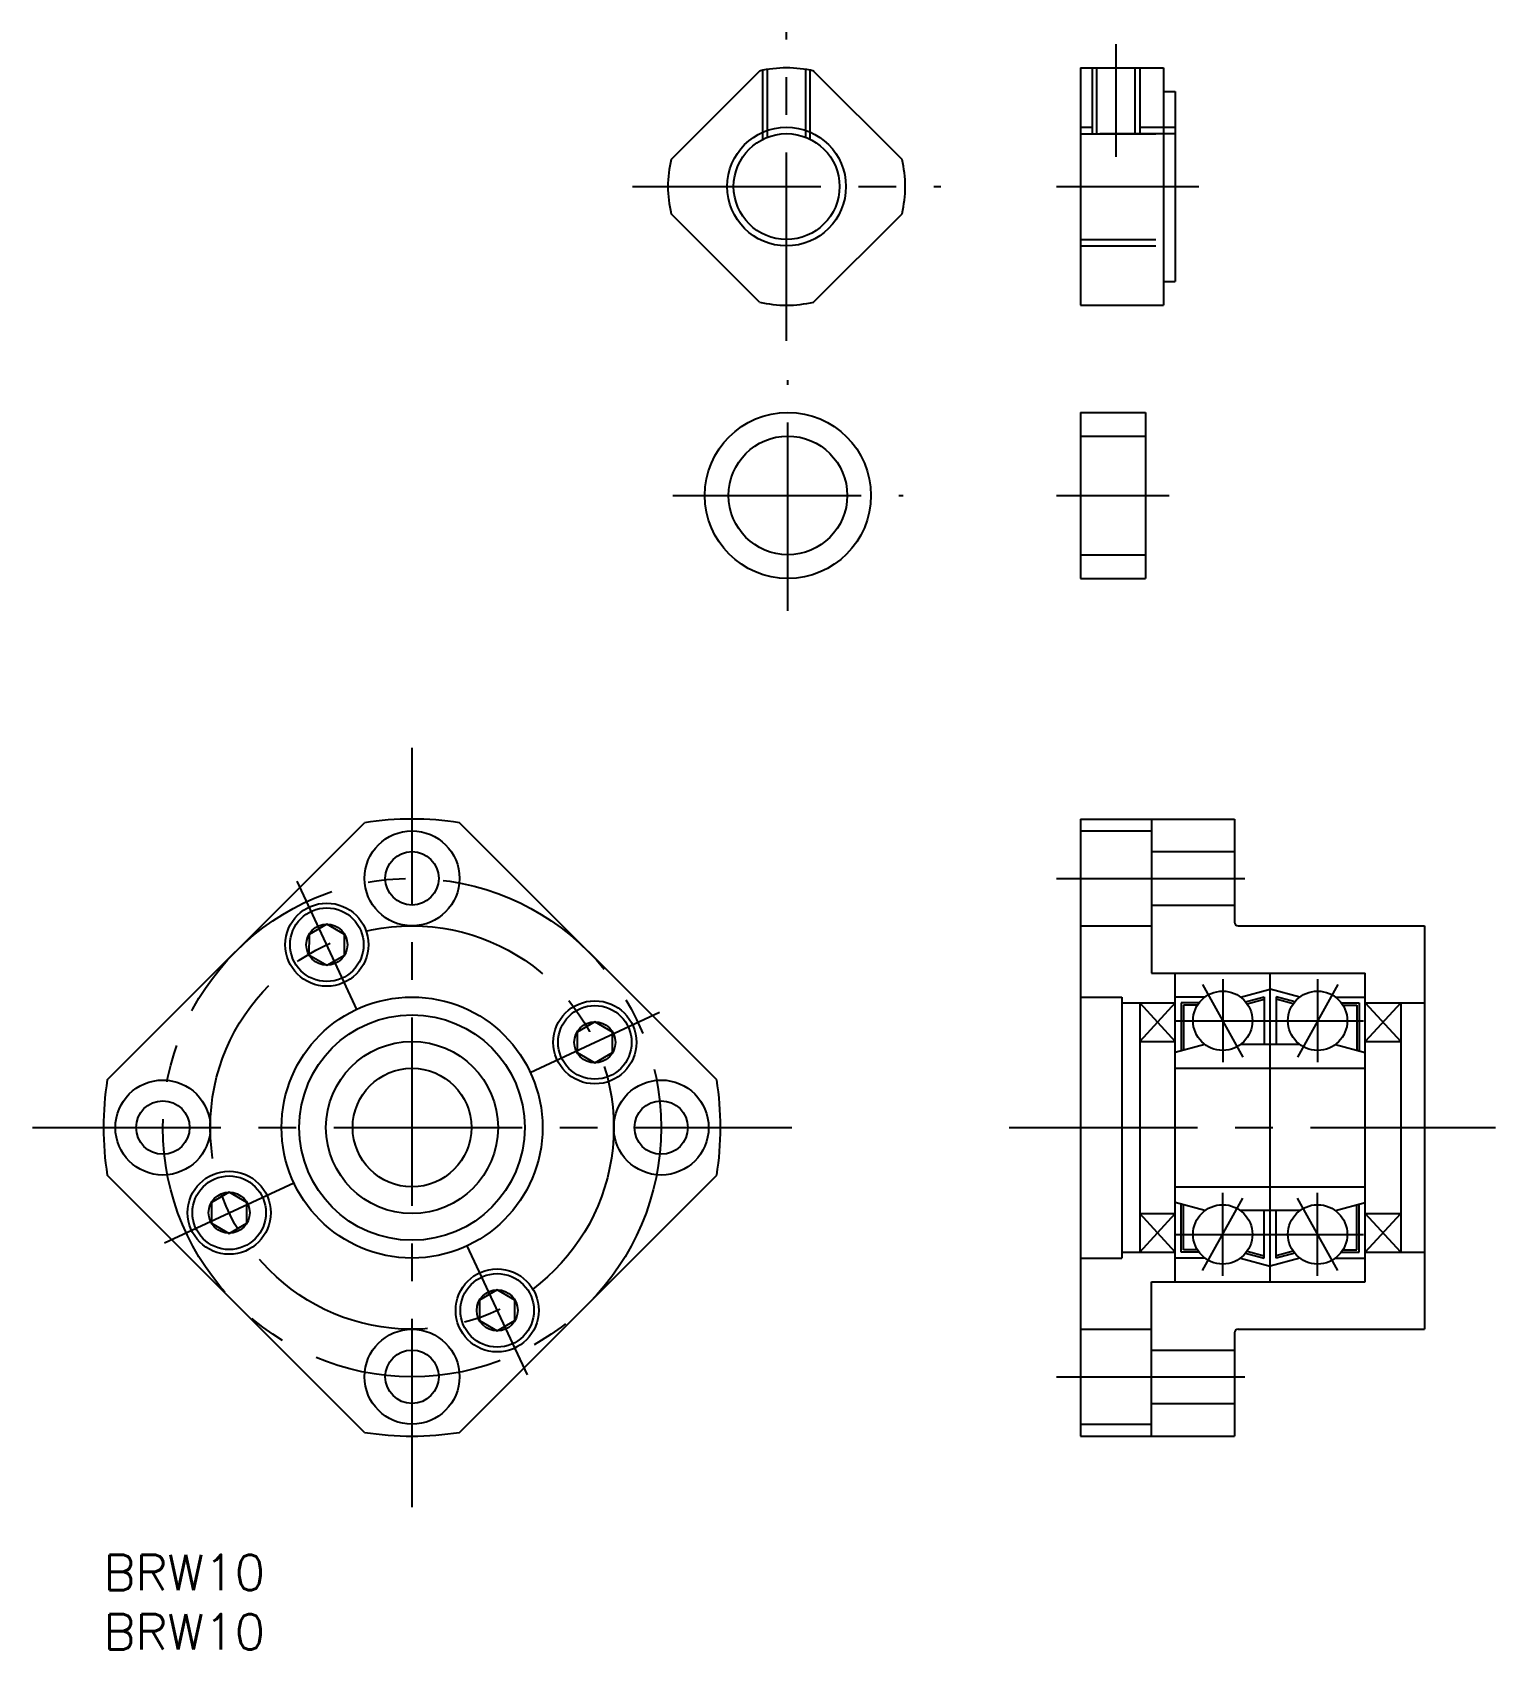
# Model space of a CAD drawing. Extents: x -6 to 117, y -8 to 128.
import ezdxf

# ---------------------------------------------------------------- set-up
doc = ezdxf.new("R2010")
doc.units = 0
doc.header["$LTSCALE"] = 0.5
doc.linetypes.add('CENTER', pattern=[50.8, 31.75, -6.35, 6.35, -6.35])
doc.linetypes.add('DASHED', pattern=[19.05, 12.7, -6.35])
for name, color, linetype in [('MSM_CENTER', 1, 'CENTER'), ('MSM_CONTINUOUS', 7, 'CONTINUOUS'), ('MSM_DASHED', 4, 'DASHED'), ('MSM_NARROW', 5, 'CONTINUOUS'), ('MSM_PART_NUMBER', 7, 'CONTINUOUS')]:
    doc.layers.add(name, color=color, linetype=linetype)
doc.styles.get("Standard").update_dxf_attribs({"font": 'txt.shx', "height": 3, "bigfont": 'bigfont.shx'})

# ---------------------------------------------------------------- blocks, each defined once
blk = doc.blocks.new('*U5')
at = {"layer": 'MSM_PART_NUMBER'}
blk.add_text('BRW10', height=3, dxfattribs=at).set_placement((0, -3))
blk = doc.blocks.new('*U6')
at = {"layer": 'MSM_PART_NUMBER'}
blk.add_text('BRW10', height=3, dxfattribs=at).set_placement((0, -8))

msp = doc.modelspace()

# ---------------------------------------------------------------- linework, layer by layer
at = {"layer": 'MSM_CENTER'}
for p, q in [((57.57, 102.3), (57.57, 128.3)), ((85.33, 127.3), (85.33, 117.8)), ((44.57, 115.3), (70.57, 115.3)), ((80.33, 115.3), (92.33, 115.3)), ((57.68, 79.55), (57.68, 98.98)), ((47.97, 89.27), (67.39, 89.27)), ((80.33, 89.27), (89.83, 89.27)), ((26, 4), (26, 68)), ((21.39, 45.89), (16.32, 56.77)), ((80.33, 57), (97.33, 57)), ((92.63, 48.06), (96.03, 41.94)), ((94.33, 48.5), (94.33, 41.5)), ((104.03, 48.06), (100.63, 41.94)), ((102.33, 48.5), (102.33, 41.5)), ((35.97, 40.65), (46.85, 45.72)), ((90.33, 45), (106.33, 45)), ((-6, 36), (58, 36)), ((76.33, 36), (117.33, 36)), ((5.15, 26.28), (16.03, 31.35)), ((92.63, 23.94), (96.03, 30.06)), ((94.33, 23.5), (94.33, 30.5)), ((104.03, 23.94), (100.63, 30.06)), ((102.33, 23.5), (102.33, 30.5)), ((35.72, 15.15), (30.65, 26.03)), ((90.33, 27), (106.33, 27)), ((80.33, 15), (97.33, 15))]:
    msp.add_line(p, q, dxfattribs=at)
for radius in [21, 17]:
    msp.add_circle((26, 36), radius, dxfattribs=at)
at = {"layer": 'MSM_CONTINUOUS'}
for p, q in [((47.83, 117.58), (55.28, 125.03)), ((67.3, 117.58), (59.85, 125.03)), ((82.33, 125.3), (89.33, 125.3)), ((82.33, 125.3), (82.33, 105.3)), ((89.33, 125.3), (89.33, 105.3)), ((89.33, 123.3), (90.33, 123.3)), ((90.33, 123.3), (90.33, 107.3)), ((55.28, 105.56), (47.83, 113.01)), ((59.85, 105.56), (67.3, 113.01)), ((89.33, 107.3), (90.33, 107.3)), ((82.33, 105.3), (89.33, 105.3)), ((82.33, 96.27), (87.83, 96.27)), ((82.33, 96.27), (82.33, 82.27)), ((87.83, 96.27), (87.83, 82.27)), ((82.33, 82.27), (87.83, 82.27)), ((0.31, 40.01), (21.99, 61.69)), ((51.69, 40.01), (30.01, 61.69)), ((82.33, 62), (95.33, 62)), ((82.33, 62), (82.33, 10)), ((88.33, 62), (88.33, 49)), ((95.33, 62), (95.33, 53.3)), ((82.33, 61), (88.33, 61)), ((88.33, 59.25), (95.33, 59.25)), ((88.33, 54.75), (95.33, 54.75)), ((17.32, 52.28), (17.31, 50.55)), ((18.82, 53.14), (17.32, 52.28)), ((20.32, 52.27), (18.82, 53.14)), ((20.31, 50.54), (20.32, 52.27)), ((82.33, 53), (88.33, 53)), ((95.63, 53), (111.33, 53)), ((111.33, 53), (111.33, 19)), ((17.31, 50.55), (18.81, 49.68)), ((18.81, 49.68), (20.31, 50.54)), ((88.33, 49), (106.33, 49)), ((90.33, 23), (90.33, 49)), ((98.33, 23), (98.33, 49)), ((106.33, 23), (106.33, 49)), ((82.33, 47), (85.83, 47)), ((85.83, 47), (85.83, 25)), ((85.83, 46.5), (90.33, 46.5)), ((87.33, 46.5), (87.33, 25.5)), ((92.83, 47), (90.33, 47)), ((90.83, 46.5), (90.83, 42.46)), ((92.33, 46.5), (90.83, 46.5)), ((95.83, 47), (98.33, 47.67)), ((96.26, 46.6), (97.83, 47.02)), ((96.39, 46.42), (97.83, 46.81)), ((97.83, 47.02), (97.83, 43)), ((100.83, 47), (98.33, 47.67)), ((98.83, 47.02), (98.83, 43)), ((100.41, 46.6), (98.83, 47.02)), ((100.28, 46.42), (98.83, 46.81)), ((103.83, 47), (106.33, 47)), ((104.33, 46.5), (105.83, 46.5)), ((105.83, 46.5), (105.83, 42.46)), ((106.33, 46.5), (111.33, 46.5)), ((109.33, 46.5), (109.33, 25.5)), ((91.03, 46.3), (91.03, 42.52)), ((92.2, 46.3), (91.03, 46.3)), ((104.47, 46.3), (105.63, 46.3)), ((105.63, 46.3), (105.63, 42.52)), ((41.41, 44.92), (39.91, 44.05)), ((39.91, 44.05), (39.91, 42.32)), ((42.91, 44.05), (41.41, 44.92)), ((42.91, 42.32), (42.91, 44.05)), ((39.91, 42.32), (41.41, 41.45)), ((41.41, 41.45), (42.91, 42.32)), ((87.33, 43.25), (90.33, 43.25)), ((92.83, 43), (90.33, 42.33)), ((100.83, 43), (95.83, 43)), ((103.83, 43), (106.33, 42.33)), ((106.33, 43.25), (109.33, 43.25)), ((90.33, 41), (106.33, 41)), ((21.99, 10.31), (0.31, 31.99)), ((30.01, 10.31), (51.69, 31.99)), ((10.59, 30.55), (9.09, 29.68)), ((12.09, 29.68), (10.59, 30.55)), ((90.33, 31), (106.33, 31)), ((9.09, 29.68), (9.09, 27.95)), ((12.09, 27.95), (12.09, 29.68)), ((87.33, 28.75), (90.33, 28.75)), ((92.83, 29), (90.33, 29.67)), ((90.83, 25.5), (90.83, 29.54)), ((91.03, 25.7), (91.03, 29.48)), ((100.83, 29), (95.83, 29)), ((97.83, 24.98), (97.83, 29)), ((98.83, 24.98), (98.83, 29)), ((103.83, 29), (106.33, 29.67)), ((105.63, 25.7), (105.63, 29.48)), ((105.83, 25.5), (105.83, 29.54)), ((106.33, 28.75), (109.33, 28.75)), ((9.09, 27.95), (10.59, 27.08)), ((10.59, 27.08), (12.09, 27.95)), ((82.33, 25), (85.83, 25)), ((85.83, 25.5), (90.33, 25.5)), ((92.83, 25), (90.33, 25)), ((92.33, 25.5), (90.83, 25.5)), ((92.2, 25.7), (91.03, 25.7)), ((95.83, 25), (98.33, 24.33)), ((96.26, 25.4), (97.83, 24.98)), ((96.39, 25.58), (97.83, 25.19)), ((100.83, 25), (98.33, 24.33)), ((100.28, 25.58), (98.83, 25.19)), ((100.41, 25.4), (98.83, 24.98)), ((103.83, 25), (106.33, 25)), ((104.33, 25.5), (105.83, 25.5)), ((104.47, 25.7), (105.63, 25.7)), ((106.33, 25.5), (111.33, 25.5)), ((33.18, 22.32), (31.68, 21.46)), ((34.68, 21.46), (33.18, 22.32)), ((88.33, 23), (106.33, 23)), ((88.33, 10), (88.33, 23)), ((31.68, 21.46), (31.68, 19.73)), ((34.68, 19.73), (34.68, 21.46)), ((31.68, 19.73), (33.18, 18.86)), ((33.18, 18.86), (34.68, 19.73)), ((82.33, 19), (88.33, 19)), ((95.33, 18.7), (95.33, 10)), ((95.63, 19), (111.33, 19)), ((88.33, 17.25), (95.33, 17.25)), ((88.33, 12.75), (95.33, 12.75)), ((82.33, 11), (88.33, 11)), ((82.33, 10), (95.33, 10))]:
    msp.add_line(p, q, dxfattribs=at)
for centre, radius in [((57.57, 115.3), 4.46), ((57.68, 89.27), 7), ((57.68, 89.27), 5), ((26, 57), 4), ((26, 57), 2.25), ((18.82, 51.41), 3.5), ((18.82, 51.41), 3.1), ((18.82, 51.41), 1.73), ((26, 36), 11), ((41.41, 43.18), 3.5), ((94.33, 45), 2.5), ((102.33, 45), 2.5), ((26, 36), 9.5), ((41.41, 43.18), 3.1), ((41.41, 43.18), 1.73), ((26, 36), 7.25), ((26, 36), 5), ((5, 36), 4), ((47, 36), 4), ((5, 36), 2.25), ((47, 36), 2.25), ((10.59, 28.82), 3.5), ((10.59, 28.82), 3.1), ((10.59, 28.82), 1.73), ((94.33, 27), 2.5), ((102.33, 27), 2.5), ((33.18, 20.59), 3.5), ((33.18, 20.59), 3.1), ((33.18, 20.59), 1.73), ((26, 15), 4), ((26, 15), 2.25)]:
    msp.add_circle(centre, radius, dxfattribs=at)
for centre, radius, start, end in [((57.57, 115.3), 10, 76.7883, 103.2117), ((57.57, 115.3), 10, 166.7883, 193.2117), ((57.57, 115.3), 10, 346.7883, 13.2117), ((57.57, 115.3), 10, 256.7883, 283.2117), ((26, 36), 26, 81.1289, 98.8711), ((95.63, 53.3), 0.3, 180, 270), ((26, 36), 26, 171.1289, 188.8711), ((26, 36), 26, 351.1289, 8.8711), ((95.63, 18.7), 0.3, 90, 180), ((26, 36), 26, 261.1289, 278.8711)]:
    msp.add_arc(centre, radius, start, end, dxfattribs=at)
at = {"layer": 'MSM_DASHED'}
for p, q in [((55.57, 119.28), (55.57, 125.09)), ((55.95, 119.45), (55.95, 125.16)), ((59.19, 119.45), (59.19, 125.16)), ((59.57, 119.28), (59.57, 125.09)), ((83.33, 125.3), (83.33, 119.75)), ((83.71, 119.75), (83.71, 125.3)), ((86.96, 119.75), (86.96, 125.3)), ((87.33, 125.3), (87.33, 119.75)), ((82.33, 120.3), (83.33, 120.3)), ((87.33, 120.3), (90.33, 120.3)), ((82.33, 119.75), (90.33, 119.75)), ((90.33, 119.75), (82.33, 119.75)), ((82.33, 110.84), (90.33, 110.84)), ((82.33, 110.3), (90.33, 110.3)), ((82.33, 94.27), (87.83, 94.27)), ((82.33, 84.27), (87.83, 84.27))]:
    msp.add_line(p, q, dxfattribs=at)
at = {"layer": 'MSM_NARROW'}
for p, q in [((87.33, 46.5), (90.33, 43.25)), ((90.33, 46.5), (87.33, 43.25)), ((106.33, 46.5), (109.33, 43.25)), ((109.33, 46.5), (106.33, 43.25)), ((87.33, 25.5), (90.33, 28.75)), ((90.33, 25.5), (87.33, 28.75)), ((106.33, 25.5), (109.33, 28.75)), ((109.33, 25.5), (106.33, 28.75))]:
    msp.add_line(p, q, dxfattribs=at)
msp.add_circle((57.57, 115.3), 5, dxfattribs=at)

# ---------------------------------------------------------------- block references
at = {"layer": 'MSM_CONTINUOUS'}
for name in ['*U5', '*U6']:
    msp.add_blockref(name, (0, 0), dxfattribs=at)

doc.saveas('drawing.dxf')
